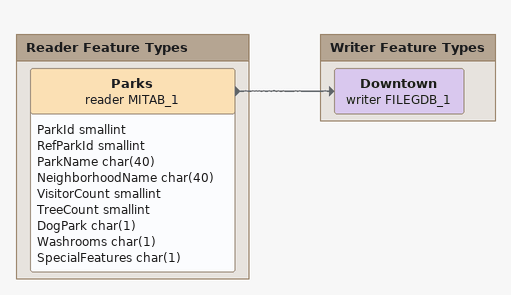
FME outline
Bookmark: Reader Feature Types
Parks (reader MITAB_1)
    attributes: ParkId smallint, RefParkId smallint, ParkName char(40), NeighborhoodName char(40), VisitorCount smallint, TreeCount smallint, DogPark char(1), Washrooms char(1), SpecialFeatures char(1)
    -> Downtown (writer FILEGDB_1)

Bookmark: Writer Feature Types
Downtown (writer FILEGDB_1)
